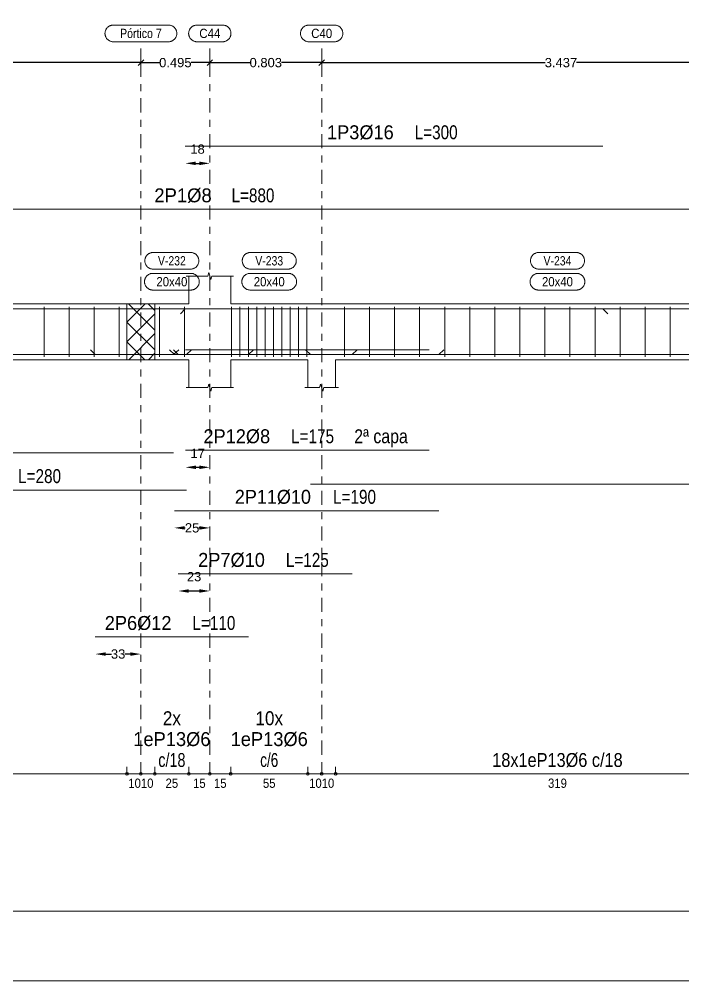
# Model space of a CAD drawing. Header units: millimetres. Extents: x 0 to 190, y -70 to 53.
# Drawn here: x 9.73 to 19.26, y -69.94 to -56.13 of the extents above; entities that cross this region are included whole.
import ezdxf
from ezdxf.enums import TextEntityAlignment as Align

# ---------------------------------------------------------------- set-up
doc = ezdxf.new("R2010")
doc.units = ezdxf.units.MM
doc.linetypes.add('CYPE_RAYAPUNTO', pattern=[0.4125, 0.2025, -0.105, 0, -0.105])
for name, color, linetype, lineweight in [('ALZ_ARM_LONG_ARM_TEXTOS', 3, 'Continuous', 9), ('ALZ_ARM_LONG_TXT_IND_CAPA_ARM_LONG', 3, 'Continuous', 9), ('ALZ_ARM_LONG_TXT_LONG', 3, 'Continuous', 9), ('ALZ_ARM_TRANS_TXT_EST', 3, 'Continuous', 9), ('ALZ_CONT_NUDOS', 122, 'Continuous', 9), ('ALZ_CONT_VIG_HORMIGON', 2, 'Continuous', 9), ('ALZ_COT_COT_ARM', 3, 'Continuous', 0), ('ALZ_COT_COT_EST', 3, 'Continuous', 0), ('ALZ_COT_COT_LIN_APOYOS', 2, 'CYPE_RAYAPUNTO', 0), ('ALZ_COT_LONGITUD_PROYECTADA', 122, 'Continuous', 0), ('ALZ_COT_TEXTOS_ESTRIBOS', 122, 'Continuous', 0), ('ALZ_REF_COT_LIN_AUX_COTA', 2, 'CYPE_RAYAPUNTO', 9), ('ALZ_REF_REF_NOMBRE', 3, 'Continuous', 9), ('ALZ_REF_REF_REFERENCIA', 3, 'Continuous', 9), ('ALZ_REF_TEXTO_REF_NOMBRE', 3, 'Continuous', 9), ('ALZ_REF_TEXTO_REF_REFERENCIA', 3, 'Continuous', 9), ('ARM_LONGITUDINAL_Ø10', 103, 'Continuous', 9), ('ARM_LONGITUDINAL_Ø12', 171, 'Continuous', 9), ('ARM_LONGITUDINAL_Ø16', 212, 'Continuous', 9), ('ARM_LONGITUDINAL_Ø8', 32, 'Continuous', 9), ('ARM_TRANSVERSAL_Ø6', 151, 'Continuous', 9), ('RECUAD_LIMITES', 2, 'Continuous', 0), ('RECUAD_MARCO', 1, 'Continuous', 20)]:
    doc.layers.add(name, color=color, linetype=linetype, lineweight=lineweight)
doc.styles.add('CYPETXT_0.2_romans', font='arial.ttf', dxfattribs={"height": 0.133333})
doc.styles.add('CYPETXT_romans', font='arial.ttf', dxfattribs={"height": 0.2})
doc.dimstyles.new('cype_arrow', dxfattribs={"dimtxt": 0.18, "dimasz": 0.15, "dimexe": 0.05, "dimexo": 0.05, "dimgap": 0, "dimtad": 0, "dimdec": 4, "dimzin": 0, "dimdsep": 46, "dimtxsty": 'CYPETXT_0.2_romans', "dimcen": 0.09, "dimadec": 0, "dimazin": 0, "dimtfac": 1, "dimtdec": 4, "dimtofl": 0, "dimtmove": 2, "dimatfit": 3, "dimfxl": 1, "dimtolj": 1, "dimtzin": 0, "dimarcsym": 0})
doc.dimstyles.new('cype_oblique', dxfattribs={"dimtxt": 0.18, "dimasz": 0.18, "dimexe": 0.05, "dimexo": 0.05, "dimgap": 0, "dimtad": 0, "dimdec": 4, "dimzin": 0, "dimdsep": 46, "dimtxsty": 'CYPETXT_0.2_romans', "dimblk": 'OBLIQUE', "dimtsz": 0.04, "dimcen": 0.09, "dimadec": 0, "dimazin": 0, "dimtfac": 1, "dimtdec": 4, "dimtofl": 0, "dimtmove": 2, "dimatfit": 3, "dimfxl": 1, "dimtolj": 1, "dimtzin": 0, "dimarcsym": 0})

# ---------------------------------------------------------------- blocks, each defined once
blk = doc.blocks.new('*D387')
at = {"layer": 'ALZ_COT_LONGITUD_PROYECTADA', "color": 0, "lineweight": -2, "transparency": 16777216}
for p, q in [((3.684, -56.797), (3.764, -56.717)), ((3.724, -56.757), (7.374, -56.757)), ((11.474, -56.757), (7.825, -56.757)), ((11.434, -56.797), (11.514, -56.717))]:
    blk.add_line(p, q, dxfattribs=at)
at = {"layer": 'Defpoints', "color": 0, "transparency": 16777216}
for p in [(3.724, -56.757), (3.724, -56.757), (11.474, -56.757)]:
    blk.add_point(p, dxfattribs=at)
at = {"layer": 'ALZ_COT_LONGITUD_PROYECTADA', "color": 0, "transparency": 16777216, "insert": (7.599, -56.757), "char_height": 0.1333, "attachment_point": 5, "style": 'CYPETXT_0.2_romans'}
blk.add_mtext('\\A1;3.875', dxfattribs=at)
blk = doc.blocks.new('_OBLIQUE')
at = {"color": 0, "linetype": 'ByBlock', "lineweight": -2}
blk.add_line((-0.5, -0.5), (0.5, 0.5), dxfattribs=at)
blk = doc.blocks.new('*D388')
at = {"layer": 'ALZ_COT_LONGITUD_PROYECTADA', "color": 0, "lineweight": -2, "transparency": 16777216}
for p, q in [((11.434, -56.797), (11.514, -56.717)), ((11.474, -56.757), (11.744, -56.757)), ((12.464, -56.757), (12.195, -56.757)), ((12.424, -56.797), (12.504, -56.717))]:
    blk.add_line(p, q, dxfattribs=at)
at = {"layer": 'Defpoints', "color": 0, "transparency": 16777216}
for p in [(11.474, -56.757), (11.474, -56.757), (12.464, -56.757)]:
    blk.add_point(p, dxfattribs=at)
at = {"layer": 'ALZ_COT_LONGITUD_PROYECTADA', "color": 0, "transparency": 16777216, "insert": (11.969, -56.757), "char_height": 0.1333, "attachment_point": 5, "style": 'CYPETXT_0.2_romans'}
blk.add_mtext('\\A1;0.495', dxfattribs=at)
blk = doc.blocks.new('*D389')
at = {"layer": 'ALZ_COT_LONGITUD_PROYECTADA', "color": 0, "lineweight": -2, "transparency": 16777216}
for p, q in [((12.424, -56.797), (12.504, -56.717)), ((12.464, -56.757), (13.043, -56.757)), ((14.071, -56.757), (13.493, -56.757)), ((14.031, -56.797), (14.111, -56.717))]:
    blk.add_line(p, q, dxfattribs=at)
at = {"layer": 'Defpoints', "color": 0, "transparency": 16777216}
for p in [(12.464, -56.757), (12.464, -56.757), (14.071, -56.757)]:
    blk.add_point(p, dxfattribs=at)
at = {"layer": 'ALZ_COT_LONGITUD_PROYECTADA', "color": 0, "transparency": 16777216, "insert": (13.268, -56.757), "char_height": 0.1333, "attachment_point": 5, "style": 'CYPETXT_0.2_romans'}
blk.add_mtext('\\A1;0.803', dxfattribs=at)
blk = doc.blocks.new('*D390')
at = {"layer": 'ALZ_COT_LONGITUD_PROYECTADA', "color": 0, "lineweight": -2, "transparency": 16777216}
for p, q in [((14.031, -56.797), (14.111, -56.717)), ((14.071, -56.757), (17.283, -56.757)), ((20.944, -56.757), (17.733, -56.757)), ((20.904, -56.797), (20.984, -56.717))]:
    blk.add_line(p, q, dxfattribs=at)
at = {"layer": 'Defpoints', "color": 0, "transparency": 16777216}
for p in [(14.071, -56.757), (14.071, -56.757), (20.944, -56.757)]:
    blk.add_point(p, dxfattribs=at)
at = {"layer": 'ALZ_COT_LONGITUD_PROYECTADA', "color": 0, "transparency": 16777216, "insert": (17.508, -56.757), "char_height": 0.1333, "attachment_point": 5, "style": 'CYPETXT_0.2_romans'}
blk.add_mtext('\\A1;3.437', dxfattribs=at)
blk = doc.blocks.new('*D394')
at = {"layer": 'ALZ_COT_COT_ARM', "color": 0, "lineweight": -2, "transparency": 16777216}
blk.add_line((12.261, -58.203), (12.314, -58.203), dxfattribs=at)
at = {"layer": 'ALZ_COT_COT_ARM', "color": 0, "transparency": 16777216}
for points in [[(12.261, -58.178), (12.261, -58.228), (12.111, -58.203)], [(12.314, -58.178), (12.314, -58.228), (12.464, -58.203)]]:
    blk.add_solid(points, dxfattribs=at)
at = {"layer": 'Defpoints', "color": 0, "transparency": 16777216}
for p in [(12.111, -58.203), (12.464, -58.203), (12.464, -58.203)]:
    blk.add_point(p, dxfattribs=at)
at = {"layer": 'ALZ_COT_COT_ARM', "color": 0, "transparency": 16777216, "insert": (12.288, -57.999), "char_height": 0.1333, "attachment_point": 5, "style": 'CYPETXT_0.2_romans'}
blk.add_mtext('\\A1;18', dxfattribs=at)
blk = doc.blocks.new('*D395')
at = {"layer": 'ALZ_COT_COT_ARM', "color": 0, "lineweight": -2, "transparency": 16777216}
for p, q in [((10.969, -65.251), (11.051, -65.251)), ((11.324, -65.251), (11.242, -65.251))]:
    blk.add_line(p, q, dxfattribs=at)
at = {"layer": 'ALZ_COT_COT_ARM', "color": 0, "transparency": 16777216}
for points in [[(10.969, -65.226), (10.969, -65.276), (10.819, -65.251)], [(11.324, -65.226), (11.324, -65.276), (11.474, -65.251)]]:
    blk.add_solid(points, dxfattribs=at)
at = {"layer": 'Defpoints', "color": 0, "transparency": 16777216}
for p in [(10.819, -65.251), (11.474, -65.251), (11.474, -65.251)]:
    blk.add_point(p, dxfattribs=at)
at = {"layer": 'ALZ_COT_COT_ARM', "color": 0, "transparency": 16777216, "insert": (11.147, -65.251), "char_height": 0.1333, "attachment_point": 5, "style": 'CYPETXT_0.2_romans'}
blk.add_mtext('\\A1;33', dxfattribs=at)
blk = doc.blocks.new('*D396')
at = {"layer": 'ALZ_COT_COT_ARM', "color": 0, "lineweight": -2, "transparency": 16777216}
blk.add_line((12.161, -64.345), (12.314, -64.345), dxfattribs=at)
at = {"layer": 'ALZ_COT_COT_ARM', "color": 0, "transparency": 16777216}
for points in [[(12.161, -64.32), (12.161, -64.37), (12.011, -64.345)], [(12.314, -64.32), (12.314, -64.37), (12.464, -64.345)]]:
    blk.add_solid(points, dxfattribs=at)
at = {"layer": 'Defpoints', "color": 0, "transparency": 16777216}
for p in [(12.011, -64.345), (12.464, -64.345), (12.464, -64.345)]:
    blk.add_point(p, dxfattribs=at)
at = {"layer": 'ALZ_COT_COT_ARM', "color": 0, "transparency": 16777216, "insert": (12.238, -64.14), "char_height": 0.1333, "attachment_point": 5, "style": 'CYPETXT_0.2_romans'}
blk.add_mtext('\\A1;23', dxfattribs=at)
blk = doc.blocks.new('*D398')
at = {"layer": 'ALZ_COT_COT_ARM', "color": 0, "lineweight": -2, "transparency": 16777216}
for p, q in [((12.105, -63.439), (12.112, -63.439)), ((12.314, -63.439), (12.307, -63.439))]:
    blk.add_line(p, q, dxfattribs=at)
at = {"layer": 'ALZ_COT_COT_ARM', "color": 0, "transparency": 16777216}
for points in [[(12.105, -63.414), (12.105, -63.464), (11.955, -63.439)], [(12.314, -63.414), (12.314, -63.464), (12.464, -63.439)]]:
    blk.add_solid(points, dxfattribs=at)
at = {"layer": 'Defpoints', "color": 0, "transparency": 16777216}
for p in [(11.955, -63.439), (12.464, -63.439), (12.464, -63.439)]:
    blk.add_point(p, dxfattribs=at)
at = {"layer": 'ALZ_COT_COT_ARM', "color": 0, "transparency": 16777216, "insert": (12.21, -63.439), "char_height": 0.1333, "attachment_point": 5, "style": 'CYPETXT_0.2_romans'}
blk.add_mtext('\\A1;25', dxfattribs=at)
blk = doc.blocks.new('*D399')
at = {"layer": 'ALZ_COT_COT_ARM', "color": 0, "lineweight": -2, "transparency": 16777216}
blk.add_line((12.265, -62.569), (12.314, -62.569), dxfattribs=at)
at = {"layer": 'ALZ_COT_COT_ARM', "color": 0, "transparency": 16777216}
for points in [[(12.265, -62.544), (12.265, -62.594), (12.115, -62.569)], [(12.314, -62.544), (12.314, -62.594), (12.464, -62.569)]]:
    blk.add_solid(points, dxfattribs=at)
at = {"layer": 'Defpoints', "color": 0, "transparency": 16777216}
for p in [(12.115, -62.569), (12.464, -62.569), (12.464, -62.569)]:
    blk.add_point(p, dxfattribs=at)
at = {"layer": 'ALZ_COT_COT_ARM', "color": 0, "transparency": 16777216, "insert": (12.29, -62.368), "char_height": 0.1333, "attachment_point": 5, "style": 'CYPETXT_0.2_romans'}
blk.add_mtext('\\A1;17', dxfattribs=at)

msp = doc.modelspace()

# ---------------------------------------------------------------- linework, layer by layer
at = {"layer": 'ALZ_CONT_NUDOS'}
for p, q in [((12.1642, -60.22281), (12.1642, -59.82281)), ((12.7642, -60.22281), (12.7642, -59.82281)), ((11.2742, -60.22281), (11.2742, -60.22281)), ((11.6742, -60.22281), (11.6742, -60.22281)), ((11.2742, -61.02281), (11.2742, -61.02281)), ((11.6742, -61.02281), (11.6742, -61.02281)), ((12.1642, -61.02281), (12.1642, -61.42281)), ((12.7642, -61.02281), (12.7642, -61.42281)), ((13.87114, -61.02281), (13.87114, -61.42281)), ((14.27114, -61.02281), (14.27114, -61.42281))]:
    msp.add_line(p, q, dxfattribs=at)
at = {"layer": 'ALZ_CONT_NUDOS', "lineweight": 0}
for p, q in [((11.2742, -60.48311), (11.5345, -60.22281)), ((11.6742, -60.60027), (11.29674, -60.22281)), ((11.6742, -60.31743), (11.57958, -60.22281)), ((11.2742, -60.76596), (11.6742, -60.36596)), ((11.6742, -60.88311), (11.2742, -60.48311)), ((11.30018, -61.02281), (11.6742, -60.6488)), ((11.53105, -61.02281), (11.2742, -60.76596)), ((11.58303, -61.02281), (11.6742, -60.93164))]:
    msp.add_line(p, q, dxfattribs=at)
at = {"layer": 'ALZ_CONT_NUDOS'}
for points in [[(12.1242, -59.82281), (12.4342, -59.82281), (12.4492, -59.77281), (12.4792, -59.87281), (12.4942, -59.82281), (12.8042, -59.82281)], [(11.2742, -60.22281), (11.6742, -60.22281)], [(13.87114, -60.22281), (14.27114, -60.22281)], [(11.2742, -61.02281), (11.6742, -61.02281)], [(12.1242, -61.42281), (12.4342, -61.42281), (12.4492, -61.37281), (12.4792, -61.47281), (12.4942, -61.42281), (12.8042, -61.42281)], [(13.83114, -61.42281), (14.04114, -61.42281), (14.05614, -61.37281), (14.08614, -61.47281), (14.10114, -61.42281), (14.31114, -61.42281)]]:
    msp.add_lwpolyline(points, dxfattribs=at)
at = {"layer": 'ALZ_CONT_NUDOS', "lineweight": 0}
msp.add_lwpolyline([(11.2742, -60.22281), (11.2742, -61.02281), (11.6742, -61.02281), (11.6742, -60.22281), (11.2742, -60.22281)], close=True, dxfattribs=at)
at = {"layer": 'ALZ_CONT_VIG_HORMIGON'}
for p, q in [((4.5742, -60.22281), (11.2742, -60.22281)), ((11.6742, -60.22281), (12.1642, -60.22281)), ((12.7642, -60.22281), (13.87114, -60.22281)), ((14.27114, -60.22281), (20.6442, -60.22281)), ((4.5742, -61.02281), (11.2742, -61.02281)), ((11.6742, -61.02281), (12.1642, -61.02281)), ((12.7642, -61.02281), (13.87114, -61.02281)), ((14.27114, -61.02281), (20.6442, -61.02281))]:
    msp.add_line(p, q, dxfattribs=at)
at = {"layer": 'ALZ_COT_COT_EST'}
for p, q in [((11.2742, -66.97243), (11.2742, -66.87243)), ((11.4742, -66.97243), (11.4742, -66.87243)), ((11.6742, -66.97243), (11.6742, -66.87243)), ((12.1642, -66.97243), (12.1642, -66.87243)), ((12.4642, -66.97243), (12.4642, -66.87243)), ((12.7642, -66.97243), (12.7642, -66.87243)), ((13.87114, -66.97243), (13.87114, -66.87243)), ((14.07114, -66.97243), (14.07114, -66.87243)), ((14.27114, -66.97243), (14.27114, -66.87243))]:
    msp.add_line(p, q, dxfattribs=at)
for points in [[(4.5742, -66.97243), (11.2742, -66.97243), (11.2742, -66.87243)], [(11.2742, -66.97243), (11.4742, -66.97243), (11.4742, -66.87243)], [(11.4742, -66.97243), (11.6742, -66.97243), (11.6742, -66.87243)], [(11.6742, -66.97243), (12.1642, -66.97243), (12.1642, -66.87243)], [(12.1642, -66.97243), (12.4642, -66.97243), (12.4642, -66.87243)], [(12.4642, -66.97243), (12.7642, -66.97243), (12.7642, -66.87243)], [(12.7642, -66.97243), (13.87114, -66.97243), (13.87114, -66.87243)], [(13.87114, -66.97243), (14.07114, -66.97243), (14.07114, -66.87243)], [(14.07114, -66.97243), (14.27114, -66.97243), (14.27114, -66.87243)], [(14.27114, -66.97243), (20.6442, -66.97243), (20.6442, -66.87243)]]:
    msp.add_lwpolyline(points, dxfattribs=at)
for centre in [(11.2742, -66.97243), (11.2742, -66.97243), (11.4742, -66.97243), (11.4742, -66.97243), (11.6742, -66.97243), (11.6742, -66.97243), (12.1642, -66.97243), (12.1642, -66.97243), (12.4642, -66.97243), (12.4642, -66.97243), (12.7642, -66.97243), (12.7642, -66.97243), (13.87114, -66.97243), (13.87114, -66.97243), (14.07114, -66.97243), (14.07114, -66.97243), (14.27114, -66.97243), (14.27114, -66.97243)]:
    msp.add_circle(centre, 0.02, dxfattribs=at)
at = {"layer": 'ALZ_COT_COT_LIN_APOYOS'}
for p, q in [((11.4742, -56.75681), (11.4742, -66.97243)), ((12.4642, -56.75681), (12.4642, -66.97243)), ((14.07114, -56.75681), (14.07114, -66.97243))]:
    msp.add_line(p, q, dxfattribs=at)
at = {"layer": 'ALZ_REF_COT_LIN_AUX_COTA'}
for p, q in [((11.4742, -56.75681), (11.4742, -56.45681)), ((12.4642, -56.75681), (12.4642, -56.45681)), ((14.07114, -56.75681), (14.07114, -56.45681))]:
    msp.add_line(p, q, dxfattribs=at)
at = {"layer": 'ALZ_REF_REF_NOMBRE'}
for points in [[(12.1872, -59.48281), (12.19521, -59.48308), (12.20319, -59.48388), (12.2111, -59.48522), (12.2189, -59.48707), (12.22656, -59.48945), (12.23404, -59.49233), (12.24132, -59.49571), (12.24835, -59.49956), (12.25511, -59.50388), (12.26157, -59.50863), (12.26769, -59.51381), (12.27345, -59.51939), (12.27883, -59.52534), (12.2838, -59.53163), (12.28834, -59.53824), (12.29243, -59.54514), (12.29605, -59.5523), (12.29918, -59.55968), (12.30181, -59.56726), (12.30393, -59.57499), (12.30552, -59.58285), (12.30659, -59.5908), (12.30713, -59.5988), (12.30713, -59.60682), (12.30659, -59.61482), (12.30552, -59.62277), (12.30393, -59.63063), (12.30181, -59.63836), (12.29918, -59.64594), (12.29605, -59.65332), (12.29243, -59.66048), (12.28834, -59.66738), (12.2838, -59.67399), (12.27883, -59.68029), (12.27345, -59.68623), (12.26769, -59.69181), (12.26157, -59.69699), (12.25511, -59.70174), (12.24835, -59.70606), (12.24132, -59.70991), (12.23404, -59.71329), (12.22656, -59.71617), (12.2189, -59.71855), (12.2111, -59.72041), (12.20319, -59.72174), (12.19521, -59.72254), (12.1872, -59.72281), (11.6512, -59.72281), (11.64318, -59.72254), (11.6352, -59.72174), (11.62729, -59.72041), (11.61949, -59.71855), (11.61183, -59.71617), (11.60435, -59.71329), (11.59707, -59.70991), (11.59004, -59.70606), (11.58328, -59.70174), (11.57683, -59.69699), (11.5707, -59.69181), (11.56494, -59.68623), (11.55956, -59.68029), (11.55459, -59.67399), (11.55005, -59.66738), (11.54596, -59.66048), (11.54234, -59.65332), (11.53921, -59.64594), (11.53658, -59.63836), (11.53446, -59.63063), (11.53287, -59.62277), (11.5318, -59.61482), (11.53126, -59.60682), (11.53126, -59.5988), (11.5318, -59.5908), (11.53287, -59.58285), (11.53446, -59.57499), (11.53658, -59.56726), (11.53921, -59.55968), (11.54234, -59.5523), (11.54596, -59.54514), (11.55005, -59.53824), (11.55459, -59.53163), (11.55956, -59.52534), (11.56494, -59.51939), (11.5707, -59.51381), (11.57683, -59.50863), (11.58328, -59.50388), (11.59004, -59.49956), (11.59707, -59.49571), (11.60435, -59.49233), (11.61183, -59.48945), (11.61949, -59.48707), (11.62729, -59.48522), (11.6352, -59.48388), (11.64318, -59.48308), (11.6512, -59.48281), (12.1872, -59.48281)], [(13.58567, -59.48281), (13.59368, -59.48308), (13.60166, -59.48388), (13.60957, -59.48522), (13.61737, -59.48707), (13.62503, -59.48945), (13.63252, -59.49233), (13.63979, -59.49571), (13.64682, -59.49956), (13.65358, -59.50388), (13.66004, -59.50863), (13.66616, -59.51381), (13.67193, -59.51939), (13.67731, -59.52534), (13.68228, -59.53163), (13.68682, -59.53824), (13.6909, -59.54514), (13.69452, -59.5523), (13.69765, -59.55968), (13.70028, -59.56726), (13.7024, -59.57499), (13.704, -59.58285), (13.70507, -59.5908), (13.7056, -59.5988), (13.7056, -59.60682), (13.70507, -59.61482), (13.704, -59.62277), (13.7024, -59.63063), (13.70028, -59.63836), (13.69765, -59.64594), (13.69452, -59.65332), (13.6909, -59.66048), (13.68682, -59.66738), (13.68228, -59.67399), (13.67731, -59.68029), (13.67193, -59.68623), (13.66616, -59.69181), (13.66004, -59.69699), (13.65358, -59.70174), (13.64682, -59.70606), (13.63979, -59.70991), (13.63252, -59.71329), (13.62503, -59.71617), (13.61737, -59.71855), (13.60957, -59.72041), (13.60166, -59.72174), (13.59368, -59.72254), (13.58567, -59.72281), (13.04967, -59.72281), (13.04165, -59.72254), (13.03367, -59.72174), (13.02577, -59.72041), (13.01797, -59.71855), (13.01031, -59.71617), (13.00282, -59.71329), (12.99555, -59.70991), (12.98851, -59.70606), (12.98176, -59.70174), (12.9753, -59.69699), (12.96917, -59.69181), (12.96341, -59.68623), (12.95803, -59.68029), (12.95306, -59.67399), (12.94852, -59.66738), (12.94443, -59.66048), (12.94082, -59.65332), (12.93769, -59.64594), (12.93506, -59.63836), (12.93294, -59.63063), (12.93134, -59.62277), (12.93027, -59.61482), (12.92974, -59.60682), (12.92974, -59.5988), (12.93027, -59.5908), (12.93134, -59.58285), (12.93294, -59.57499), (12.93506, -59.56726), (12.93769, -59.55968), (12.94082, -59.5523), (12.94443, -59.54514), (12.94852, -59.53824), (12.95306, -59.53163), (12.95803, -59.52534), (12.96341, -59.51939), (12.96917, -59.51381), (12.9753, -59.50863), (12.98176, -59.50388), (12.98851, -59.49956), (12.99555, -59.49571), (13.00282, -59.49233), (13.01031, -59.48945), (13.01797, -59.48707), (13.02577, -59.48522), (13.03367, -59.48388), (13.04165, -59.48308), (13.04967, -59.48281), (13.58567, -59.48281)], [(17.72567, -59.48281), (17.73368, -59.48308), (17.74166, -59.48388), (17.74957, -59.48522), (17.75737, -59.48707), (17.76503, -59.48945), (17.77252, -59.49233), (17.77979, -59.49571), (17.78682, -59.49956), (17.79358, -59.50388), (17.80004, -59.50863), (17.80616, -59.51381), (17.81193, -59.51939), (17.81731, -59.52534), (17.82228, -59.53163), (17.82682, -59.53824), (17.8309, -59.54514), (17.83452, -59.5523), (17.83765, -59.55968), (17.84028, -59.56726), (17.8424, -59.57499), (17.844, -59.58285), (17.84507, -59.5908), (17.8456, -59.5988), (17.8456, -59.60682), (17.84507, -59.61482), (17.844, -59.62277), (17.8424, -59.63063), (17.84028, -59.63836), (17.83765, -59.64594), (17.83452, -59.65332), (17.8309, -59.66048), (17.82682, -59.66738), (17.82228, -59.67399), (17.81731, -59.68029), (17.81193, -59.68623), (17.80616, -59.69181), (17.80004, -59.69699), (17.79358, -59.70174), (17.78682, -59.70606), (17.77979, -59.70991), (17.77252, -59.71329), (17.76503, -59.71617), (17.75737, -59.71855), (17.74957, -59.72041), (17.74166, -59.72174), (17.73368, -59.72254), (17.72567, -59.72281), (17.18967, -59.72281), (17.18165, -59.72254), (17.17367, -59.72174), (17.16577, -59.72041), (17.15797, -59.71855), (17.15031, -59.71617), (17.14282, -59.71329), (17.13555, -59.70991), (17.12851, -59.70606), (17.12176, -59.70174), (17.1153, -59.69699), (17.10917, -59.69181), (17.10341, -59.68623), (17.09803, -59.68029), (17.09306, -59.67399), (17.08852, -59.66738), (17.08443, -59.66048), (17.08082, -59.65332), (17.07769, -59.64594), (17.07506, -59.63836), (17.07294, -59.63063), (17.07134, -59.62277), (17.07027, -59.61482), (17.06974, -59.60682), (17.06974, -59.5988), (17.07027, -59.5908), (17.07134, -59.58285), (17.07294, -59.57499), (17.07506, -59.56726), (17.07769, -59.55968), (17.08082, -59.5523), (17.08443, -59.54514), (17.08852, -59.53824), (17.09306, -59.53163), (17.09803, -59.52534), (17.10341, -59.51939), (17.10917, -59.51381), (17.1153, -59.50863), (17.12176, -59.50388), (17.12851, -59.49956), (17.13555, -59.49571), (17.14282, -59.49233), (17.15031, -59.48945), (17.15797, -59.48707), (17.16577, -59.48522), (17.17367, -59.48388), (17.18165, -59.48308), (17.18967, -59.48281), (17.72567, -59.48281)], [(12.1922, -59.78281), (12.20021, -59.78308), (12.20819, -59.78388), (12.2161, -59.78522), (12.2239, -59.78707), (12.23156, -59.78945), (12.23904, -59.79233), (12.24632, -59.79571), (12.25335, -59.79956), (12.26011, -59.80388), (12.26657, -59.80863), (12.27269, -59.81381), (12.27845, -59.81939), (12.28383, -59.82534), (12.2888, -59.83163), (12.29334, -59.83824), (12.29743, -59.84514), (12.30105, -59.8523), (12.30418, -59.85968), (12.30681, -59.86726), (12.30893, -59.87499), (12.31052, -59.88285), (12.31159, -59.8908), (12.31213, -59.8988), (12.31213, -59.90682), (12.31159, -59.91482), (12.31052, -59.92277), (12.30893, -59.93063), (12.30681, -59.93836), (12.30418, -59.94594), (12.30105, -59.95332), (12.29743, -59.96048), (12.29334, -59.96738), (12.2888, -59.97399), (12.28383, -59.98029), (12.27845, -59.98623), (12.27269, -59.99181), (12.26657, -59.99699), (12.26011, -60.00174), (12.25335, -60.00606), (12.24632, -60.00991), (12.23904, -60.01329), (12.23156, -60.01617), (12.2239, -60.01855), (12.2161, -60.02041), (12.20819, -60.02174), (12.20021, -60.02254), (12.1922, -60.02281), (11.6462, -60.02281), (11.63818, -60.02254), (11.6302, -60.02174), (11.62229, -60.02041), (11.61449, -60.01855), (11.60683, -60.01617), (11.59935, -60.01329), (11.59207, -60.00991), (11.58504, -60.00606), (11.57828, -60.00174), (11.57183, -59.99699), (11.5657, -59.99181), (11.55994, -59.98623), (11.55456, -59.98029), (11.54959, -59.97399), (11.54505, -59.96738), (11.54096, -59.96048), (11.53734, -59.95332), (11.53421, -59.94594), (11.53158, -59.93836), (11.52946, -59.93063), (11.52787, -59.92277), (11.5268, -59.91482), (11.52626, -59.90682), (11.52626, -59.8988), (11.5268, -59.8908), (11.52787, -59.88285), (11.52946, -59.87499), (11.53158, -59.86726), (11.53421, -59.85968), (11.53734, -59.8523), (11.54096, -59.84514), (11.54505, -59.83824), (11.54959, -59.83163), (11.55456, -59.82534), (11.55994, -59.81939), (11.5657, -59.81381), (11.57183, -59.80863), (11.57828, -59.80388), (11.58504, -59.79956), (11.59207, -59.79571), (11.59935, -59.79233), (11.60683, -59.78945), (11.61449, -59.78707), (11.62229, -59.78522), (11.6302, -59.78388), (11.63818, -59.78308), (11.6462, -59.78281), (12.1922, -59.78281)], [(13.59067, -59.78281), (13.59868, -59.78308), (13.60666, -59.78388), (13.61457, -59.78522), (13.62237, -59.78707), (13.63003, -59.78945), (13.63752, -59.79233), (13.64479, -59.79571), (13.65182, -59.79956), (13.65858, -59.80388), (13.66504, -59.80863), (13.67116, -59.81381), (13.67693, -59.81939), (13.68231, -59.82534), (13.68728, -59.83163), (13.69182, -59.83824), (13.6959, -59.84514), (13.69952, -59.8523), (13.70265, -59.85968), (13.70528, -59.86726), (13.7074, -59.87499), (13.709, -59.88285), (13.71007, -59.8908), (13.7106, -59.8988), (13.7106, -59.90682), (13.71007, -59.91482), (13.709, -59.92277), (13.7074, -59.93063), (13.70528, -59.93836), (13.70265, -59.94594), (13.69952, -59.95332), (13.6959, -59.96048), (13.69182, -59.96738), (13.68728, -59.97399), (13.68231, -59.98029), (13.67693, -59.98623), (13.67116, -59.99181), (13.66504, -59.99699), (13.65858, -60.00174), (13.65182, -60.00606), (13.64479, -60.00991), (13.63752, -60.01329), (13.63003, -60.01617), (13.62237, -60.01855), (13.61457, -60.02041), (13.60666, -60.02174), (13.59868, -60.02254), (13.59067, -60.02281), (13.04467, -60.02281), (13.03665, -60.02254), (13.02867, -60.02174), (13.02077, -60.02041), (13.01297, -60.01855), (13.00531, -60.01617), (12.99782, -60.01329), (12.99055, -60.00991), (12.98351, -60.00606), (12.97676, -60.00174), (12.9703, -59.99699), (12.96417, -59.99181), (12.95841, -59.98623), (12.95303, -59.98029), (12.94806, -59.97399), (12.94352, -59.96738), (12.93943, -59.96048), (12.93582, -59.95332), (12.93269, -59.94594), (12.93006, -59.93836), (12.92794, -59.93063), (12.92634, -59.92277), (12.92527, -59.91482), (12.92474, -59.90682), (12.92474, -59.8988), (12.92527, -59.8908), (12.92634, -59.88285), (12.92794, -59.87499), (12.93006, -59.86726), (12.93269, -59.85968), (12.93582, -59.8523), (12.93943, -59.84514), (12.94352, -59.83824), (12.94806, -59.83163), (12.95303, -59.82534), (12.95841, -59.81939), (12.96417, -59.81381), (12.9703, -59.80863), (12.97676, -59.80388), (12.98351, -59.79956), (12.99055, -59.79571), (12.99782, -59.79233), (13.00531, -59.78945), (13.01297, -59.78707), (13.02077, -59.78522), (13.02867, -59.78388), (13.03665, -59.78308), (13.04467, -59.78281), (13.59067, -59.78281)], [(17.73067, -59.78281), (17.73868, -59.78308), (17.74666, -59.78388), (17.75457, -59.78522), (17.76237, -59.78707), (17.77003, -59.78945), (17.77752, -59.79233), (17.78479, -59.79571), (17.79182, -59.79956), (17.79858, -59.80388), (17.80504, -59.80863), (17.81116, -59.81381), (17.81693, -59.81939), (17.82231, -59.82534), (17.82728, -59.83163), (17.83182, -59.83824), (17.8359, -59.84514), (17.83952, -59.8523), (17.84265, -59.85968), (17.84528, -59.86726), (17.8474, -59.87499), (17.849, -59.88285), (17.85007, -59.8908), (17.8506, -59.8988), (17.8506, -59.90682), (17.85007, -59.91482), (17.849, -59.92277), (17.8474, -59.93063), (17.84528, -59.93836), (17.84265, -59.94594), (17.83952, -59.95332), (17.8359, -59.96048), (17.83182, -59.96738), (17.82728, -59.97399), (17.82231, -59.98029), (17.81693, -59.98623), (17.81116, -59.99181), (17.80504, -59.99699), (17.79858, -60.00174), (17.79182, -60.00606), (17.78479, -60.00991), (17.77752, -60.01329), (17.77003, -60.01617), (17.76237, -60.01855), (17.75457, -60.02041), (17.74666, -60.02174), (17.73868, -60.02254), (17.73067, -60.02281), (17.18467, -60.02281), (17.17665, -60.02254), (17.16867, -60.02174), (17.16077, -60.02041), (17.15297, -60.01855), (17.14531, -60.01617), (17.13782, -60.01329), (17.13055, -60.00991), (17.12351, -60.00606), (17.11676, -60.00174), (17.1103, -59.99699), (17.10417, -59.99181), (17.09841, -59.98623), (17.09303, -59.98029), (17.08806, -59.97399), (17.08352, -59.96738), (17.07943, -59.96048), (17.07582, -59.95332), (17.07269, -59.94594), (17.07006, -59.93836), (17.06794, -59.93063), (17.06634, -59.92277), (17.06527, -59.91482), (17.06474, -59.90682), (17.06474, -59.8988), (17.06527, -59.8908), (17.06634, -59.88285), (17.06794, -59.87499), (17.07006, -59.86726), (17.07269, -59.85968), (17.07582, -59.8523), (17.07943, -59.84514), (17.08352, -59.83824), (17.08806, -59.83163), (17.09303, -59.82534), (17.09841, -59.81939), (17.10417, -59.81381), (17.1103, -59.80863), (17.11676, -59.80388), (17.12351, -59.79956), (17.13055, -59.79571), (17.13782, -59.79233), (17.14531, -59.78945), (17.15297, -59.78707), (17.16077, -59.78522), (17.16867, -59.78388), (17.17665, -59.78308), (17.18467, -59.78281), (17.73067, -59.78281)]]:
    msp.add_lwpolyline(points, close=True, dxfattribs=at)
at = {"layer": 'ALZ_REF_REF_REFERENCIA'}
for points in [[(11.8702, -56.21681), (11.87821, -56.21708), (11.88619, -56.21788), (11.8941, -56.21922), (11.9019, -56.22107), (11.90956, -56.22345), (11.91704, -56.22633), (11.92432, -56.22971), (11.93135, -56.23356), (11.93811, -56.23788), (11.94457, -56.24263), (11.95069, -56.24781), (11.95645, -56.25339), (11.96183, -56.25934), (11.9668, -56.26563), (11.97134, -56.27224), (11.97543, -56.27914), (11.97905, -56.2863), (11.98218, -56.29368), (11.98481, -56.30126), (11.98693, -56.30899), (11.98852, -56.31685), (11.98959, -56.3248), (11.99013, -56.3328), (11.99013, -56.34082), (11.98959, -56.34882), (11.98852, -56.35677), (11.98693, -56.36463), (11.98481, -56.37236), (11.98218, -56.37994), (11.97905, -56.38732), (11.97543, -56.39448), (11.97134, -56.40138), (11.9668, -56.40799), (11.96183, -56.41429), (11.95645, -56.42023), (11.95069, -56.42581), (11.94457, -56.43099), (11.93811, -56.43574), (11.93135, -56.44006), (11.92432, -56.44391), (11.91704, -56.44729), (11.90956, -56.45017), (11.9019, -56.45255), (11.8941, -56.45441), (11.88619, -56.45574), (11.87821, -56.45654), (11.8702, -56.45681), (11.0782, -56.45681), (11.07018, -56.45654), (11.0622, -56.45574), (11.05429, -56.45441), (11.04649, -56.45255), (11.03883, -56.45017), (11.03135, -56.44729), (11.02407, -56.44391), (11.01704, -56.44006), (11.01028, -56.43574), (11.00383, -56.43099), (10.9977, -56.42581), (10.99194, -56.42023), (10.98656, -56.41429), (10.98159, -56.40799), (10.97705, -56.40138), (10.97296, -56.39448), (10.96934, -56.38732), (10.96621, -56.37994), (10.96358, -56.37236), (10.96146, -56.36463), (10.95987, -56.35677), (10.9588, -56.34882), (10.95826, -56.34082), (10.95826, -56.3328), (10.9588, -56.3248), (10.95987, -56.31685), (10.96146, -56.30899), (10.96358, -56.30126), (10.96621, -56.29368), (10.96934, -56.2863), (10.97296, -56.27914), (10.97705, -56.27224), (10.98159, -56.26563), (10.98656, -56.25934), (10.99194, -56.25339), (10.9977, -56.24781), (11.00383, -56.24263), (11.01028, -56.23788), (11.01704, -56.23356), (11.02407, -56.22971), (11.03135, -56.22633), (11.03883, -56.22345), (11.04649, -56.22107), (11.05429, -56.21922), (11.0622, -56.21788), (11.07018, -56.21708), (11.0782, -56.21681), (11.8702, -56.21681)], [(12.6482, -56.21681), (12.65621, -56.21708), (12.66419, -56.21788), (12.6721, -56.21922), (12.6799, -56.22107), (12.68756, -56.22345), (12.69504, -56.22633), (12.70232, -56.22971), (12.70935, -56.23356), (12.71611, -56.23788), (12.72257, -56.24263), (12.72869, -56.24781), (12.73445, -56.25339), (12.73983, -56.25934), (12.7448, -56.26563), (12.74934, -56.27224), (12.75343, -56.27914), (12.75705, -56.2863), (12.76018, -56.29368), (12.76281, -56.30126), (12.76493, -56.30899), (12.76652, -56.31685), (12.76759, -56.3248), (12.76813, -56.3328), (12.76813, -56.34082), (12.76759, -56.34882), (12.76652, -56.35677), (12.76493, -56.36463), (12.76281, -56.37236), (12.76018, -56.37994), (12.75705, -56.38732), (12.75343, -56.39448), (12.74934, -56.40138), (12.7448, -56.40799), (12.73983, -56.41429), (12.73445, -56.42023), (12.72869, -56.42581), (12.72257, -56.43099), (12.71611, -56.43574), (12.70935, -56.44006), (12.70232, -56.44391), (12.69504, -56.44729), (12.68756, -56.45017), (12.6799, -56.45255), (12.6721, -56.45441), (12.66419, -56.45574), (12.65621, -56.45654), (12.6482, -56.45681), (12.2802, -56.45681), (12.27218, -56.45654), (12.2642, -56.45574), (12.25629, -56.45441), (12.24849, -56.45255), (12.24083, -56.45017), (12.23335, -56.44729), (12.22607, -56.44391), (12.21904, -56.44006), (12.21228, -56.43574), (12.20583, -56.43099), (12.1997, -56.42581), (12.19394, -56.42023), (12.18856, -56.41429), (12.18359, -56.40799), (12.17905, -56.40138), (12.17496, -56.39448), (12.17134, -56.38732), (12.16821, -56.37994), (12.16558, -56.37236), (12.16346, -56.36463), (12.16187, -56.35677), (12.1608, -56.34882), (12.16026, -56.34082), (12.16026, -56.3328), (12.1608, -56.3248), (12.16187, -56.31685), (12.16346, -56.30899), (12.16558, -56.30126), (12.16821, -56.29368), (12.17134, -56.2863), (12.17496, -56.27914), (12.17905, -56.27224), (12.18359, -56.26563), (12.18856, -56.25934), (12.19394, -56.25339), (12.1997, -56.24781), (12.20583, -56.24263), (12.21228, -56.23788), (12.21904, -56.23356), (12.22607, -56.22971), (12.23335, -56.22633), (12.24083, -56.22345), (12.24849, -56.22107), (12.25629, -56.21922), (12.2642, -56.21788), (12.27218, -56.21708), (12.2802, -56.21681), (12.6482, -56.21681)], [(14.25514, -56.21681), (14.26316, -56.21708), (14.27114, -56.21788), (14.27904, -56.21922), (14.28685, -56.22107), (14.2945, -56.22345), (14.30199, -56.22633), (14.30926, -56.22971), (14.3163, -56.23356), (14.32306, -56.23788), (14.32951, -56.24263), (14.33564, -56.24781), (14.3414, -56.25339), (14.34678, -56.25934), (14.35175, -56.26563), (14.35629, -56.27224), (14.36038, -56.27914), (14.36399, -56.2863), (14.36712, -56.29368), (14.36975, -56.30126), (14.37187, -56.30899), (14.37347, -56.31685), (14.37454, -56.3248), (14.37507, -56.3328), (14.37507, -56.34082), (14.37454, -56.34882), (14.37347, -56.35677), (14.37187, -56.36463), (14.36975, -56.37236), (14.36712, -56.37994), (14.36399, -56.38732), (14.36038, -56.39448), (14.35629, -56.40138), (14.35175, -56.40799), (14.34678, -56.41429), (14.3414, -56.42023), (14.33564, -56.42581), (14.32951, -56.43099), (14.32306, -56.43574), (14.3163, -56.44006), (14.30926, -56.44391), (14.30199, -56.44729), (14.2945, -56.45017), (14.28685, -56.45255), (14.27904, -56.45441), (14.27114, -56.45574), (14.26316, -56.45654), (14.25514, -56.45681), (13.88714, -56.45681), (13.87913, -56.45654), (13.87115, -56.45574), (13.86324, -56.45441), (13.85544, -56.45255), (13.84778, -56.45017), (13.8403, -56.44729), (13.83302, -56.44391), (13.82599, -56.44006), (13.81923, -56.43574), (13.81277, -56.43099), (13.80665, -56.42581), (13.80088, -56.42023), (13.7955, -56.41429), (13.79053, -56.40799), (13.78599, -56.40138), (13.78191, -56.39448), (13.77829, -56.38732), (13.77516, -56.37994), (13.77253, -56.37236), (13.77041, -56.36463), (13.76881, -56.35677), (13.76774, -56.34882), (13.76721, -56.34082), (13.76721, -56.3328), (13.76774, -56.3248), (13.76881, -56.31685), (13.77041, -56.30899), (13.77253, -56.30126), (13.77516, -56.29368), (13.77829, -56.2863), (13.78191, -56.27914), (13.78599, -56.27224), (13.79053, -56.26563), (13.7955, -56.25934), (13.80088, -56.25339), (13.80665, -56.24781), (13.81277, -56.24263), (13.81923, -56.23788), (13.82599, -56.23356), (13.83302, -56.22971), (13.8403, -56.22633), (13.84778, -56.22345), (13.85544, -56.22107), (13.86324, -56.21922), (13.87115, -56.21788), (13.87913, -56.21708), (13.88714, -56.21681), (14.25514, -56.21681)]]:
    msp.add_lwpolyline(points, close=True, dxfattribs=at)
at = {"layer": 'ARM_LONGITUDINAL_Ø10'}
for p, q in [((11.95505, -60.95081), (11.88434, -60.8801)), ((12.01089, -60.95081), (11.94018, -60.8801)), ((11.9442, -60.95081), (12.01762, -60.88292)), ((14.51114, -60.95081), (14.58185, -60.8801)), ((15.75505, -60.95081), (15.82576, -60.8801))]:
    msp.add_line(p, q, dxfattribs=at)
for points in [[(3.7642, -60.63081), (3.7642, -60.89081), (3.76876, -60.91377), (3.78177, -60.93324), (3.80123, -60.94624), (3.8242, -60.95081), (11.9442, -60.95081)], [(11.95505, -60.95081), (15.75505, -60.95081)], [(12.01089, -60.95081), (14.51114, -60.95081)], [(3.7642, -62.04281), (3.7642, -62.30281), (3.76876, -62.32577), (3.78177, -62.34524), (3.80123, -62.35824), (3.8242, -62.36281), (11.9442, -62.36281)], [(11.95505, -63.19256), (15.75505, -63.19256)], [(12.01089, -64.09856), (14.51114, -64.09856)]]:
    msp.add_lwpolyline(points, dxfattribs=at)
at = {"layer": 'ARM_LONGITUDINAL_Ø12'}
for p, q in [((10.8192, -60.95081), (10.74848, -60.8801)), ((12.13106, -60.95081), (12.20177, -60.8801)), ((13.0192, -60.95081), (13.08991, -60.8801))]:
    msp.add_line(p, q, dxfattribs=at)
for points in [[(6.53106, -60.95081), (12.13106, -60.95081)], [(10.8192, -60.95081), (13.0192, -60.95081)], [(6.53106, -62.89524), (12.13106, -62.89524)], [(10.8192, -65.00456), (13.0192, -65.00456)]]:
    msp.add_lwpolyline(points, dxfattribs=at)
at = {"layer": 'ARM_LONGITUDINAL_Ø16'}
for p, q in [((12.1114, -60.29481), (12.04069, -60.36552)), ((18.1114, -60.29481), (18.18211, -60.36552))]:
    msp.add_line(p, q, dxfattribs=at)
for points in [[(12.1114, -57.95681), (18.1114, -57.95681)], [(12.1114, -60.29481), (18.1114, -60.29481)]]:
    msp.add_lwpolyline(points, dxfattribs=at)
at = {"layer": 'ARM_LONGITUDINAL_Ø8'}
msp.add_line((13.91114, -60.95081), (13.84043, -60.8801), dxfattribs=at)
for points in [[(3.7642, -58.86281), (21.3642, -58.86281)], [(3.7642, -60.29481), (21.3642, -60.29481)], [(12.11497, -60.88148), (15.61497, -60.88148)], [(13.91114, -60.95081), (31.91114, -60.95081)], [(12.11497, -62.32282), (15.61497, -62.32282)], [(13.91114, -62.81044), (31.91114, -62.81044)]]:
    msp.add_lwpolyline(points, dxfattribs=at)
at = {"layer": 'ARM_TRANSVERSAL_Ø6'}
for p, q in [((10.0842, -60.26281), (10.0842, -60.98281)), ((10.4442, -60.26281), (10.4442, -60.98281)), ((10.8042, -60.26281), (10.8042, -60.98281)), ((11.1642, -60.26281), (11.1642, -60.98281)), ((11.7392, -60.26281), (11.7392, -60.98281)), ((12.0992, -60.26281), (12.0992, -60.98281)), ((12.77767, -60.26281), (12.77767, -60.98281)), ((12.89767, -60.26281), (12.89767, -60.98281)), ((13.01767, -60.26281), (13.01767, -60.98281)), ((13.13767, -60.26281), (13.13767, -60.98281)), ((13.25767, -60.26281), (13.25767, -60.98281)), ((13.37767, -60.26281), (13.37767, -60.98281)), ((13.49767, -60.26281), (13.49767, -60.98281)), ((13.61767, -60.26281), (13.61767, -60.98281)), ((13.73767, -60.26281), (13.73767, -60.98281)), ((13.85767, -60.26281), (13.85767, -60.98281)), ((14.39767, -60.26281), (14.39767, -60.98281)), ((14.75767, -60.26281), (14.75767, -60.98281)), ((15.11767, -60.26281), (15.11767, -60.98281)), ((15.47767, -60.26281), (15.47767, -60.98281)), ((15.83767, -60.26281), (15.83767, -60.98281)), ((16.19767, -60.26281), (16.19767, -60.98281)), ((16.55767, -60.26281), (16.55767, -60.98281)), ((16.91767, -60.26281), (16.91767, -60.98281)), ((17.27767, -60.26281), (17.27767, -60.98281)), ((17.63767, -60.26281), (17.63767, -60.98281)), ((17.99767, -60.26281), (17.99767, -60.98281)), ((18.35767, -60.26281), (18.35767, -60.98281)), ((18.71767, -60.26281), (18.71767, -60.98281)), ((19.07767, -60.26281), (19.07767, -60.98281))]:
    msp.add_line(p, q, dxfattribs=at)
at = {"layer": 'RECUAD_LIMITES'}
msp.add_lwpolyline([(0.27904, -69.94324), (59.67904, -69.94324), (59.67904, -27.94324), (0.27904, -27.94324), (0.27904, -69.94324)], close=True, dxfattribs=at)
at = {"layer": 'RECUAD_MARCO'}
msp.add_lwpolyline([(2.77904, -68.94324), (58.67904, -68.94324), (58.67904, -28.94324), (2.77904, -28.94324), (2.77904, -68.94324)], close=True, dxfattribs=at)

# ---------------------------------------------------------------- texts
at = {"layer": 'ALZ_ARM_LONG_ARM_TEXTOS', "style": 'CYPETXT_romans'}
for s, width, p in [('1P3%%c16', 0.935124, (14.6264, -57.85681)), ('2P1%%c8', 0.947337, (12.0792, -58.76281)), ('2P12%%c8', 0.935124, (12.85147, -62.22282)), ('2P11%%c10', 0.92633, (13.37005, -63.09256)), ('2P7%%c10', 0.935124, (12.77602, -63.99856)), ('2P6%%c12', 0.935124, (11.4342, -64.90456))]:
    msp.add_text(s, height=0.2, dxfattribs=dict(at, width=width)).set_placement(p, align=Align.CENTER)
at = {"layer": 'ALZ_ARM_LONG_TXT_IND_CAPA_ARM_LONG', "style": 'CYPETXT_romans', "width": 0.816999}
msp.add_text('2ª capa', height=0.2, dxfattribs=at).set_placement((14.92347, -62.22282), align=Align.CENTER)
at = {"layer": 'ALZ_ARM_LONG_TXT_LONG', "style": 'CYPETXT_romans', "width": 0.785606}
for s, p in [(' L=300', (15.6849, -57.85681)), (' L=880', (13.0537, -58.76281)), (' L=175', (13.90997, -62.22282)), (' L=280', (9.98856, -62.79524)), (' L=190', (14.51255, -63.09256)), (' L=125', (13.83452, -63.99856)), (' L=110', (12.4927, -64.90456))]:
    msp.add_text(s, height=0.2, dxfattribs=at).set_placement(p, align=Align.CENTER)
at = {"layer": 'ALZ_ARM_TRANS_TXT_EST', "style": 'CYPETXT_romans'}
for s, width, p in [('2x', 0.882353, (11.9192, -66.27243)), ('10x', 0.878821, (13.31767, -66.27243)), ('1eP13%%c6', 0.939157, (11.9192, -66.57243)), ('1eP13%%c6', 0.939157, (13.31767, -66.57243)), ('c/18', 0.739875, (11.9192, -66.87243)), ('c/6', 0.695742, (13.31767, -66.87243)), ('18x1eP13%%c6 c/18', 0.837616, (17.45767, -66.87243))]:
    msp.add_text(s, height=0.2, dxfattribs=dict(at, width=width)).set_placement(p, align=Align.CENTER)
at = {"layer": 'ALZ_COT_TEXTOS_ESTRIBOS', "style": 'CYPETXT_romans', "width": 0.872274}
for p in [(11.4742, -67.03909), (14.07114, -67.03909)]:
    msp.add_text('10', height=0.133333, dxfattribs=at).set_placement(p, align=Align.TOP_RIGHT)
for p in [(11.4742, -67.03909), (14.07114, -67.03909)]:
    msp.add_text('10', height=0.133333, dxfattribs=at).set_placement(p, align=Align.TOP_LEFT)
for s, p in [('25', (11.9192, -67.03909)), ('15', (12.3142, -67.03909)), ('15', (12.6142, -67.03909)), ('55', (13.31767, -67.03909)), ('319', (17.45767, -67.03909))]:
    msp.add_text(s, height=0.133333, dxfattribs=at).set_placement(p, align=Align.TOP_CENTER)
at = {"layer": 'ALZ_REF_TEXTO_REF_NOMBRE', "style": 'CYPETXT_romans'}
for s, width, p in [('V-232', 0.803518, (11.9192, -59.60281)), ('V-233', 0.803518, (13.31767, -59.60281)), ('V-234', 0.803518, (17.45767, -59.60281)), ('20x40', 0.876123, (11.9192, -59.90281)), ('20x40', 0.876123, (13.31767, -59.90281)), ('20x40', 0.876123, (17.45767, -59.90281))]:
    msp.add_text(s, height=0.133333, dxfattribs=dict(at, width=width)).set_placement(p, align=Align.MIDDLE_CENTER)
at = {"layer": 'ALZ_REF_TEXTO_REF_REFERENCIA', "style": 'CYPETXT_romans'}
for s, width, p in [('Pórtico 7', 0.813476, (11.4742, -56.33681)), ('C44', 0.8832, (12.4642, -56.33681)), ('C40', 0.8832, (14.07114, -56.33681))]:
    msp.add_text(s, height=0.133333, dxfattribs=dict(at, width=width)).set_placement(p, align=Align.MIDDLE_CENTER)

# ---------------------------------------------------------------- dimensions: what is measured, and where the dimension line sits
at = {"layer": 'ALZ_COT_COT_ARM'}
for p1, p2, text, picture, middle in [((12.1114, -58.20281), (12.4642, -58.20281), '18', '*D394', (12.2878, -57.99858)), ((12.11497, -62.56882), (12.4642, -62.56882), '17', '*D399', (12.28958, -62.368)), ((11.95505, -63.43856), (12.4642, -63.43856), '25', '*D398', (12.20962, -63.43856)), ((12.01089, -64.34456), (12.4642, -64.34456), '23', '*D396', (12.23754, -64.1402)), ((10.8192, -65.25056), (11.4742, -65.25056), '33', '*D395', (11.1467, -65.25056))]:
    dim = msp.add_aligned_dim(p1=p1, p2=p2, distance=0, text=text, dimstyle='cype_arrow', override={"dimexe": 0, "dimexo": 0}, dxfattribs=at)
    dim.commit()
    dim.dimension.update_dxf_attribs({"geometry": picture, "text_midpoint": middle})
at = {"layer": 'ALZ_COT_LONGITUD_PROYECTADA'}
for p1, p2, text, picture, middle in [((11.4742, -56.75681), (3.7242, -56.75681), '3.875', '*D387', (7.5992, -56.75681)), ((12.4642, -56.75681), (11.4742, -56.75681), '0.495', '*D388', (11.9692, -56.75681)), ((14.07114, -56.75681), (12.4642, -56.75681), '0.803', '*D389', (13.26767, -56.75681)), ((20.9442, -56.75681), (14.07114, -56.75681), '3.437', '*D390', (17.50767, -56.75681))]:
    dim = msp.add_aligned_dim(p1=p1, p2=p2, distance=0, text=text, dimstyle='cype_oblique', override={"dimexe": 0, "dimexo": 0}, dxfattribs=at)
    dim.commit()
    dim.dimension.update_dxf_attribs({"geometry": picture, "text_midpoint": middle})

doc.saveas('drawing.dxf')
